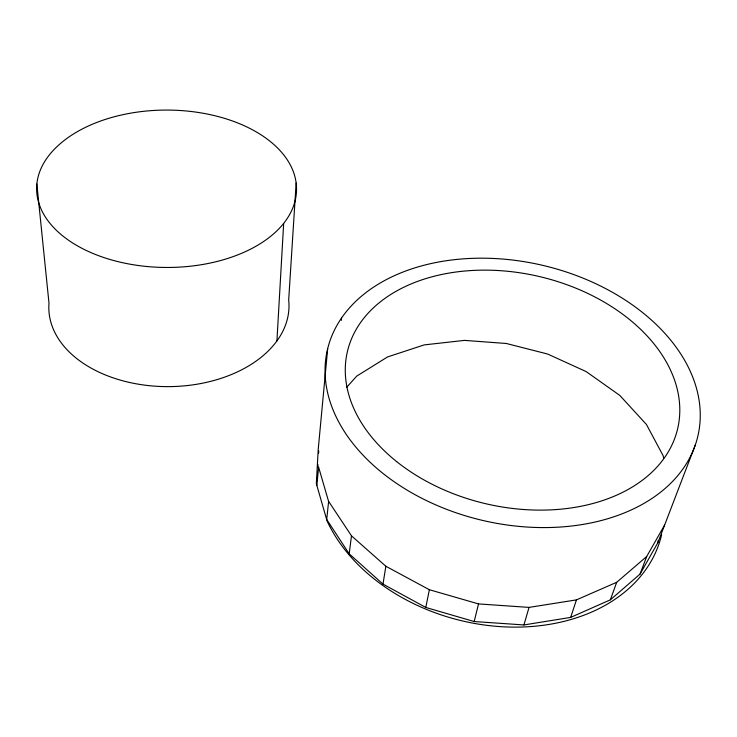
<?xml version="1.0" encoding="UTF-8"?>
<svg xmlns="http://www.w3.org/2000/svg" width="737" height="737" viewBox="0 0 737 737"><rect width="100%" height="100%" fill="white"/><g stroke="black" fill="none" stroke-linecap="round" stroke-linejoin="round"><path stroke-width="1.11" d="M317.113 480.717L317.306 477.281M317.868 466.945L317.997 464.642M318.624 453.163L318.743 450.869M36.85 184.001L48.992 303.156A120.094 79.928 -0.7 0 0 138.832 384.272A120.094 79.928 -0.7 0 0 276.919 340.945L283.662 223.412A129.942 79.043 0 0 0 230.469 120.278A129.942 79.043 0 0 0 57.818 145.88A129.952 78.352 0.3 0 0 102.683 257.149A129.952 78.352 0.3 0 0 283.662 223.412M296.154 183.034L288.683 299.996A120.094 80.075 -0.7 0 1 276.919 340.945M327.679 348.739L318.227 449.275L316.339 483.647L326.62 519.373M316.864 485.314L318.605 467.138L328.545 501.261L351.485 535.827L385.856 566.256L429.367 589.729L478.525 603.916L529.046 607.399L576.454 599.881L616.694 582.294L646.69 556.499L664.636 525.03M341.286 320.383L341.517 318.098M661.642 534.657A176.502 131.131 14.4 0 1 506.264 626.947A176.502 131.131 14.4 0 1 327.173 521.123L326.703 519.502L328.628 501.39M695.286 445.028A190.183 131.02 13.1 0 1 384.152 474.342A190.183 131.02 13.1 0 1 458.552 259.249A190.183 131.02 13.1 0 1 695.286 445.028L657.874 542.672L640.048 574.086L610.365 599.826L570.65 617.403L523.924 624.939L474.177 621.54L425.802 607.454L382.991 584.119L349.181 553.819L351.485 535.827M657.874 542.672L658.224 540.451M382.991 584.119L385.856 566.256M425.802 607.454L429.367 589.729M474.177 621.54L478.525 603.916M523.924 624.939L529.046 607.399M570.65 617.403L576.454 599.881M610.365 599.826L616.694 582.294M640.048 574.086L646.69 556.499M346.731 387.238L356.699 376.137L387.551 356.938L424.199 344.898L464.503 340.383L506.347 343.488L547.609 354.027L586.136 371.577L619.808 395.419L646.469 424.512L663.189 455.816L663.622 458.055M326.703 519.502L349.181 553.819M396.681 461.629A169.565 116.704 13.1 0 0 674.972 437.741A169.565 116.704 13.1 0 0 466.024 270.921A169.565 116.704 13.1 0 0 396.681 461.629"/></g></svg>
